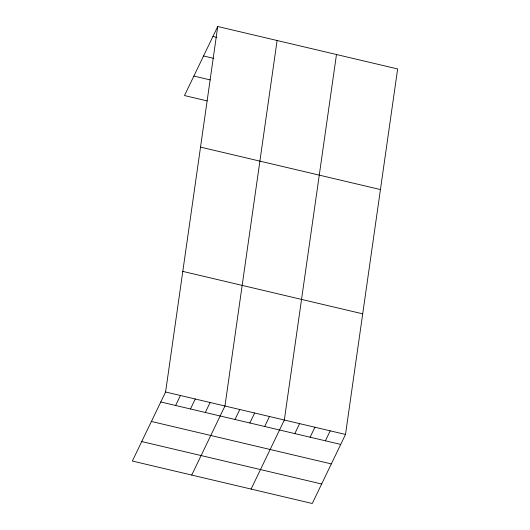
<?xml version="1.0" encoding="UTF-8"?>
<svg xmlns="http://www.w3.org/2000/svg" width="530" height="530" viewBox="0 0 530 530"><rect width="100%" height="100%" fill="white"/><g stroke="black" fill="none" stroke-linecap="round" stroke-linejoin="round"><path stroke-width="0.79" d="M165.592 392.001L217.737 26.5L397.646 68.946L345.5 434.448L312.263 503.5L132.354 461.054L165.592 392.001L345.5 434.448M277.104 40.505L224.958 406.007L191.727 475.059M336.477 54.511L284.332 420.012L251.094 489.071M217.737 26.5L184.5 95.552L207.157 100.899M175.635 405.476L180.432 395.499M190.475 408.981L195.278 399.004M205.315 412.479L210.119 402.502M235.002 419.482L239.805 409.511M249.842 422.986L254.645 413.009M264.689 426.491L269.485 416.514M294.819 433.6L299.622 423.622M310.11 437.204L314.913 427.226M325.407 440.814L330.203 430.837M212.934 36.477L216.843 37.398M203.553 55.975L213.709 58.366M193.887 76.062L210.291 79.931M200.525 147.115L380.434 189.561M182.797 271.386L362.705 313.833M160.789 401.978L340.697 444.418M151.408 421.469L331.316 463.916M141.742 441.556L321.644 484.003"/></g></svg>
